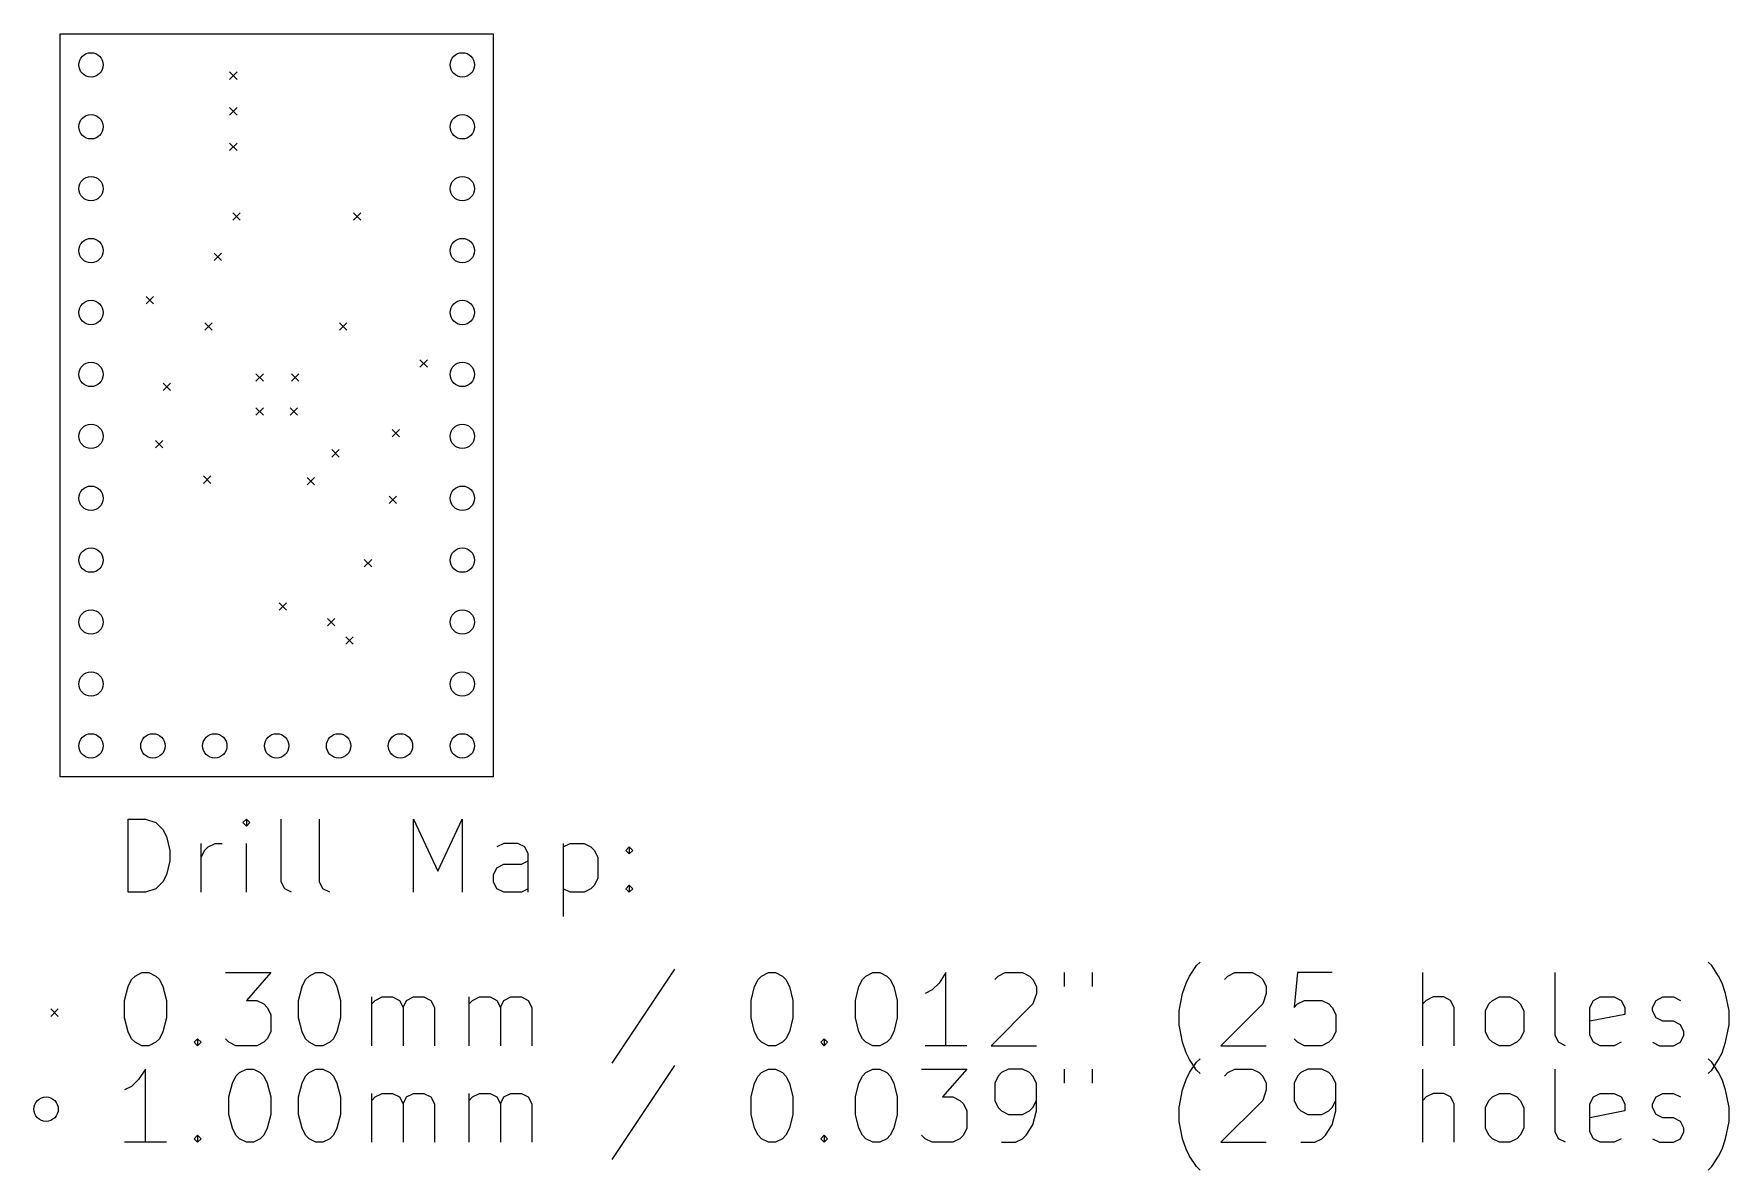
# Model space of a CAD drawing. Extents: x 78.9 to 148.5, y -164.7 to -118.1.
import ezdxf

# ---------------------------------------------------------------- set-up
doc = ezdxf.new("R2010")
doc.units = 0
doc.layers.add('BLACK', color=7, linetype='CONTINUOUS')

msp = doc.modelspace()

# ---------------------------------------------------------------- linework, layer by layer
at = {"layer": 'BLACK', "linetype": 'CONTINUOUS'}
for p, q in [((80.01, -148.59), (80.01, -118.11)), ((80.01, -118.11), (97.79, -118.11)), ((97.79, -118.11), (97.79, -148.59)), ((86.9696, -119.672), (87.2744, -119.977)), ((87.2744, -119.672), (86.9696, -119.977)), ((86.9696, -121.133), (87.2744, -121.437)), ((87.2744, -121.133), (86.9696, -121.437)), ((86.9696, -122.593), (87.2744, -122.898)), ((87.2744, -122.593), (86.9696, -122.898)), ((87.0966, -125.451), (87.4014, -125.755)), ((87.4014, -125.451), (87.0966, -125.755)), ((92.0496, -125.451), (92.3544, -125.755)), ((92.3544, -125.451), (92.0496, -125.755)), ((86.3346, -127.102), (86.6394, -127.406)), ((86.6394, -127.102), (86.3346, -127.406)), ((83.5406, -128.88), (83.8454, -129.184)), ((83.8454, -128.88), (83.5406, -129.184)), ((85.9536, -129.959), (86.2584, -130.264)), ((86.2584, -129.959), (85.9536, -130.264)), ((91.4781, -129.959), (91.7829, -130.264)), ((91.7829, -129.959), (91.4781, -130.264)), ((94.7801, -131.483), (95.0849, -131.788)), ((95.0849, -131.483), (94.7801, -131.788)), ((88.0476, -132.053), (88.3524, -132.358)), ((88.3524, -132.053), (88.0476, -132.358)), ((89.5096, -132.055), (89.8144, -132.359)), ((89.8144, -132.055), (89.5096, -132.359)), ((84.2391, -132.436), (84.5439, -132.74)), ((84.5439, -132.436), (84.2391, -132.74)), ((88.0476, -133.453), (88.3524, -133.758)), ((88.3524, -133.453), (88.0476, -133.758)), ((89.4476, -133.453), (89.7524, -133.758)), ((89.7524, -133.453), (89.4476, -133.758)), ((83.9216, -134.785), (84.2264, -135.09)), ((84.2264, -134.785), (83.9216, -135.09)), ((93.6371, -134.341), (93.9419, -134.645)), ((93.9419, -134.341), (93.6371, -134.645)), ((91.1606, -135.166), (91.4654, -135.471)), ((91.4654, -135.166), (91.1606, -135.471)), ((85.8901, -136.246), (86.1949, -136.55)), ((86.1949, -136.246), (85.8901, -136.55)), ((90.1446, -136.309), (90.4494, -136.614)), ((90.4494, -136.309), (90.1446, -136.614)), ((93.5101, -137.071), (93.8149, -137.376)), ((93.8149, -137.071), (93.5101, -137.376)), ((92.4941, -139.675), (92.7989, -139.979)), ((92.7989, -139.675), (92.4941, -139.979)), ((88.9976, -141.453), (89.3024, -141.757)), ((89.3024, -141.453), (88.9976, -141.757)), ((90.9821, -142.088), (91.2869, -142.392)), ((91.2869, -142.088), (90.9821, -142.392)), ((91.7321, -142.85), (92.0369, -143.154)), ((92.0369, -142.85), (91.7321, -143.154)), ((97.79, -148.59), (80.01, -148.59)), ((82.7993, -153.322), (82.7993, -150.322)), ((82.7993, -150.322), (83.5136, -150.322)), ((83.5136, -150.322), (83.9421, -150.465)), ((83.9421, -150.465), (84.2279, -150.751)), ((84.2279, -150.751), (84.3707, -151.036)), ((87.6564, -150.322), (87.5136, -150.465)), ((87.5136, -150.465), (87.6564, -150.608)), ((87.7993, -150.465), (87.6564, -150.322)), ((87.6564, -150.322), (87.6564, -150.608)), ((87.6564, -150.608), (87.7993, -150.465)), ((89.085, -152.894), (89.085, -150.322)), ((90.6564, -152.894), (90.6564, -150.322)), ((94.5136, -153.322), (94.5136, -150.322)), ((94.5136, -150.322), (95.5136, -152.465)), ((95.5136, -152.465), (96.5136, -150.322)), ((96.5136, -150.322), (96.5136, -153.322)), ((84.3707, -151.036), (84.5136, -151.608)), ((84.5136, -151.608), (84.5136, -152.036)), ((85.7993, -153.322), (85.7993, -151.322)), ((85.7993, -151.894), (85.9421, -151.608)), ((85.9421, -151.608), (86.085, -151.465)), ((86.085, -151.465), (86.3707, -151.322)), ((86.3707, -151.322), (86.6564, -151.322)), ((87.6564, -153.322), (87.6564, -151.322)), ((98.2279, -151.322), (97.9421, -151.465)), ((98.7993, -151.322), (98.2279, -151.322)), ((99.085, -151.465), (98.7993, -151.322)), ((99.2279, -151.751), (99.085, -151.465)), ((100.656, -151.322), (100.656, -154.322)), ((100.656, -151.465), (100.942, -151.322)), ((100.942, -151.322), (101.514, -151.322)), ((101.514, -151.322), (101.799, -151.465)), ((101.799, -151.465), (101.942, -151.608)), ((101.942, -151.608), (102.085, -151.894)), ((103.228, -151.608), (103.371, -151.465)), ((103.371, -151.751), (103.228, -151.608)), ((103.371, -151.465), (103.514, -151.608)), ((103.371, -151.465), (103.371, -151.751)), ((103.514, -151.608), (103.371, -151.751)), ((84.5136, -152.036), (84.3707, -152.608)), ((97.7993, -152.608), (97.9421, -152.322)), ((97.9421, -152.322), (98.2279, -152.179)), ((98.2279, -152.179), (98.9421, -152.179)), ((98.9421, -152.179), (99.2279, -152.036)), ((99.2279, -153.322), (99.2279, -151.751)), ((102.085, -151.894), (102.085, -152.751)), ((84.2279, -152.894), (83.9421, -153.179)), ((84.3707, -152.608), (84.2279, -152.894)), ((89.2279, -153.179), (89.085, -152.894)), ((90.7993, -153.179), (90.6564, -152.894)), ((97.7993, -152.894), (97.7993, -152.608)), ((97.9421, -153.179), (97.7993, -152.894)), ((101.942, -153.036), (101.799, -153.179)), ((102.085, -152.751), (101.942, -153.036)), ((103.228, -153.179), (103.371, -153.036)), ((103.371, -153.036), (103.514, -153.179)), ((103.371, -153.036), (103.371, -153.322)), ((83.5136, -153.322), (82.7993, -153.322)), ((83.9421, -153.179), (83.5136, -153.322)), ((89.5136, -153.322), (89.2279, -153.179)), ((91.085, -153.322), (90.7993, -153.179)), ((98.2279, -153.322), (97.9421, -153.179)), ((98.9421, -153.322), (98.2279, -153.322)), ((99.2279, -153.179), (98.9421, -153.322)), ((100.942, -153.322), (100.656, -153.179)), ((101.514, -153.322), (100.942, -153.322)), ((101.799, -153.179), (101.514, -153.322)), ((103.371, -153.322), (103.228, -153.179)), ((103.514, -153.179), (103.371, -153.322)), ((105.228, -156.479), (102.656, -160.336)), ((126.371, -156.765), (126.656, -156.336)), ((126.656, -156.336), (126.799, -156.194)), ((147.799, -156.336), (147.656, -156.194)), ((148.085, -156.765), (147.799, -156.336)), ((82.6564, -157.765), (82.7993, -157.194)), ((82.7993, -157.194), (82.9421, -156.908)), ((82.9421, -156.908), (83.085, -156.765)), ((83.085, -156.765), (83.3707, -156.622)), ((83.3707, -156.622), (83.6564, -156.622)), ((83.6564, -156.622), (83.9421, -156.765)), ((83.9421, -156.765), (84.085, -156.908)), ((84.085, -156.908), (84.2279, -157.194)), ((84.2279, -157.194), (84.3707, -157.765)), ((86.7993, -156.622), (88.6564, -156.622)), ((88.6564, -156.622), (87.6564, -157.765)), ((89.7993, -157.765), (89.9421, -157.194)), ((89.9421, -157.194), (90.085, -156.908)), ((90.085, -156.908), (90.2279, -156.765)), ((90.2279, -156.765), (90.5136, -156.622)), ((90.5136, -156.622), (90.7993, -156.622)), ((90.7993, -156.622), (91.085, -156.765)), ((91.085, -156.765), (91.2279, -156.908)), ((91.2279, -156.908), (91.3707, -157.194)), ((91.3707, -157.194), (91.5136, -157.765)), ((108.371, -157.765), (108.514, -157.194)), ((108.514, -157.194), (108.656, -156.908)), ((108.656, -156.908), (108.799, -156.765)), ((108.799, -156.765), (109.085, -156.622)), ((109.085, -156.622), (109.371, -156.622)), ((109.371, -156.622), (109.656, -156.765)), ((109.656, -156.765), (109.799, -156.908)), ((109.799, -156.908), (109.942, -157.194)), ((109.942, -157.194), (110.085, -157.765)), ((112.656, -157.765), (112.799, -157.194)), ((112.799, -157.194), (112.942, -156.908)), ((112.942, -156.908), (113.085, -156.765)), ((113.085, -156.765), (113.371, -156.622)), ((113.371, -156.622), (113.656, -156.622)), ((113.656, -156.622), (113.942, -156.765)), ((113.942, -156.765), (114.085, -156.908)), ((114.085, -156.908), (114.228, -157.194)), ((114.228, -157.194), (114.371, -157.765)), ((116.085, -157.051), (115.799, -157.336)), ((116.371, -156.622), (116.085, -157.051)), ((116.371, -159.622), (116.371, -156.622)), ((118.371, -156.908), (118.514, -156.765)), ((118.514, -156.765), (118.799, -156.622)), ((118.799, -156.622), (119.514, -156.622)), ((119.514, -156.622), (119.799, -156.765)), ((119.799, -156.765), (119.942, -156.908)), ((119.942, -156.908), (120.085, -157.194)), ((120.085, -157.194), (120.085, -157.479)), ((121.228, -156.622), (121.228, -157.194)), ((122.371, -156.622), (122.371, -157.194)), ((126.085, -157.479), (126.228, -157.051)), ((126.228, -157.051), (126.371, -156.765)), ((127.799, -156.908), (127.942, -156.765)), ((127.942, -156.765), (128.228, -156.622)), ((128.228, -156.622), (128.942, -156.622)), ((128.942, -156.622), (129.228, -156.765)), ((129.228, -156.765), (129.371, -156.908)), ((129.371, -156.908), (129.514, -157.194)), ((129.514, -157.194), (129.514, -157.479)), ((130.799, -156.622), (130.656, -158.051)), ((132.228, -156.622), (130.799, -156.622)), ((135.942, -159.622), (135.942, -156.622)), ((141.371, -159.194), (141.371, -156.622)), ((148.228, -157.051), (148.085, -156.765)), ((148.371, -157.479), (148.228, -157.051)), ((82.6564, -158.479), (82.6564, -157.765)), ((84.3707, -157.765), (84.3707, -158.479)), ((87.6564, -157.765), (88.085, -157.765)), ((88.085, -157.765), (88.3707, -157.908)), ((88.3707, -157.908), (88.5136, -158.051)), ((89.7993, -158.479), (89.7993, -157.765)), ((91.5136, -157.765), (91.5136, -158.479)), ((92.7993, -159.622), (92.7993, -157.622)), ((92.7993, -157.908), (92.9421, -157.765)), ((92.9421, -157.765), (93.2279, -157.622)), ((93.2279, -157.622), (93.6564, -157.622)), ((93.6564, -157.622), (93.9421, -157.765)), ((93.9421, -157.765), (94.085, -158.051)), ((94.085, -158.051), (94.2279, -157.765)), ((94.2279, -157.765), (94.5136, -157.622)), ((94.5136, -157.622), (94.9421, -157.622)), ((94.9421, -157.622), (95.2279, -157.765)), ((95.2279, -157.765), (95.3707, -158.051)), ((96.7993, -159.622), (96.7993, -157.622)), ((96.7993, -157.908), (96.9421, -157.765)), ((96.9421, -157.765), (97.2279, -157.622)), ((97.2279, -157.622), (97.6564, -157.622)), ((97.6564, -157.622), (97.9421, -157.765)), ((97.9421, -157.765), (98.085, -158.051)), ((98.085, -158.051), (98.2279, -157.765)), ((98.2279, -157.765), (98.5136, -157.622)), ((98.5136, -157.622), (98.9421, -157.622)), ((98.9421, -157.622), (99.2279, -157.765)), ((99.2279, -157.765), (99.3707, -158.051)), ((108.371, -158.479), (108.371, -157.765)), ((110.085, -157.765), (110.085, -158.479)), ((112.656, -158.479), (112.656, -157.765)), ((114.371, -157.765), (114.371, -158.479)), ((115.799, -157.336), (115.514, -157.479)), ((119.942, -157.908), (118.228, -159.622)), ((120.085, -157.479), (119.942, -157.908)), ((125.942, -158.194), (126.085, -157.479)), ((129.371, -157.908), (127.656, -159.622)), ((129.514, -157.479), (129.371, -157.908)), ((130.656, -158.051), (130.799, -157.908)), ((130.799, -157.908), (131.085, -157.765)), ((131.085, -157.765), (131.799, -157.765)), ((131.799, -157.765), (132.085, -157.908)), ((132.085, -157.908), (132.228, -158.051)), ((136.085, -157.765), (135.942, -157.908)), ((136.371, -157.622), (136.085, -157.765)), ((136.799, -157.622), (136.371, -157.622)), ((137.085, -157.765), (136.799, -157.622)), ((137.228, -158.051), (137.085, -157.765)), ((138.514, -158.194), (138.656, -157.908)), ((138.656, -157.908), (138.799, -157.765)), ((138.799, -157.765), (139.085, -157.622)), ((139.085, -157.622), (139.514, -157.622)), ((139.514, -157.622), (139.799, -157.765)), ((139.799, -157.765), (139.942, -157.908)), ((139.942, -157.908), (140.085, -158.194)), ((142.799, -158.051), (142.942, -157.765)), ((142.942, -157.765), (143.228, -157.622)), ((143.228, -157.622), (143.799, -157.622)), ((143.799, -157.622), (144.085, -157.765)), ((144.085, -157.765), (144.228, -158.051)), ((145.371, -158.051), (145.514, -157.765)), ((145.514, -157.765), (145.799, -157.622)), ((145.799, -157.622), (146.228, -157.622)), ((146.228, -157.622), (146.514, -157.765)), ((148.514, -158.194), (148.371, -157.479)), ((79.6302, -158.113), (79.935, -158.417)), ((79.935, -158.113), (79.6302, -158.417)), ((82.7993, -159.051), (82.6564, -158.479)), ((84.3707, -158.479), (84.2279, -159.051)), ((88.5136, -158.051), (88.6564, -158.336)), ((88.6564, -158.336), (88.6564, -159.051)), ((89.9421, -159.051), (89.7993, -158.479)), ((91.5136, -158.479), (91.3707, -159.051)), ((94.085, -158.051), (94.085, -159.622)), ((95.3707, -158.051), (95.3707, -159.622)), ((98.085, -158.051), (98.085, -159.622)), ((99.3707, -158.051), (99.3707, -159.622)), ((108.514, -159.051), (108.371, -158.479)), ((110.085, -158.479), (109.942, -159.051)), ((112.799, -159.051), (112.656, -158.479)), ((114.371, -158.479), (114.228, -159.051)), ((125.942, -158.765), (125.942, -158.194)), ((132.228, -158.051), (132.371, -158.336)), ((132.371, -158.336), (132.371, -159.051)), ((137.228, -159.622), (137.228, -158.051)), ((138.514, -159.051), (138.514, -158.194)), ((140.085, -158.194), (140.085, -159.051)), ((142.799, -159.194), (142.799, -158.051)), ((144.228, -158.336), (142.799, -158.622)), ((144.228, -158.051), (144.228, -158.336)), ((145.371, -158.194), (145.371, -158.051)), ((145.514, -158.479), (145.371, -158.194)), ((145.799, -158.622), (145.514, -158.479)), ((146.228, -158.622), (145.799, -158.622)), ((146.514, -158.765), (146.228, -158.622)), ((148.514, -158.765), (148.514, -158.194)), ((82.9421, -159.336), (82.7993, -159.051)), ((84.2279, -159.051), (84.085, -159.336)), ((88.6564, -159.051), (88.5136, -159.336)), ((90.085, -159.336), (89.9421, -159.051)), ((91.3707, -159.051), (91.2279, -159.336)), ((108.656, -159.336), (108.514, -159.051)), ((109.942, -159.051), (109.799, -159.336)), ((112.942, -159.336), (112.799, -159.051)), ((114.228, -159.051), (114.085, -159.336)), ((126.085, -159.479), (125.942, -158.765)), ((132.371, -159.051), (132.228, -159.336)), ((138.656, -159.336), (138.514, -159.051)), ((140.085, -159.051), (139.942, -159.336)), ((141.514, -159.479), (141.371, -159.194)), ((142.942, -159.479), (142.799, -159.194)), ((146.656, -159.051), (146.514, -158.765)), ((146.514, -159.479), (146.656, -159.194)), ((146.656, -159.194), (146.656, -159.051)), ((148.371, -159.479), (148.514, -158.765)), ((83.085, -159.479), (82.9421, -159.336)), ((83.3707, -159.622), (83.085, -159.479)), ((83.6564, -159.622), (83.3707, -159.622)), ((83.9421, -159.479), (83.6564, -159.622)), ((84.085, -159.336), (83.9421, -159.479)), ((85.5136, -159.479), (85.6564, -159.336)), ((85.6564, -159.622), (85.5136, -159.479)), ((85.6564, -159.336), (85.7993, -159.479)), ((85.6564, -159.336), (85.6564, -159.622)), ((85.7993, -159.479), (85.6564, -159.622)), ((86.9421, -159.479), (86.7993, -159.336)), ((87.2279, -159.622), (86.9421, -159.479)), ((88.085, -159.622), (87.2279, -159.622)), ((88.3707, -159.479), (88.085, -159.622)), ((88.5136, -159.336), (88.3707, -159.479)), ((90.2279, -159.479), (90.085, -159.336)), ((90.5136, -159.622), (90.2279, -159.479)), ((90.7993, -159.622), (90.5136, -159.622)), ((91.085, -159.479), (90.7993, -159.622)), ((91.2279, -159.336), (91.085, -159.479)), ((108.799, -159.479), (108.656, -159.336)), ((109.085, -159.622), (108.799, -159.479)), ((109.371, -159.622), (109.085, -159.622)), ((109.656, -159.479), (109.371, -159.622)), ((109.799, -159.336), (109.656, -159.479)), ((111.228, -159.479), (111.371, -159.336)), ((111.371, -159.622), (111.228, -159.479)), ((111.371, -159.336), (111.514, -159.479)), ((111.371, -159.336), (111.371, -159.622)), ((111.514, -159.479), (111.371, -159.622)), ((113.085, -159.479), (112.942, -159.336)), ((113.371, -159.622), (113.085, -159.479)), ((113.656, -159.622), (113.371, -159.622)), ((113.942, -159.479), (113.656, -159.622)), ((114.085, -159.336), (113.942, -159.479)), ((117.228, -159.622), (115.514, -159.622)), ((118.228, -159.622), (120.085, -159.622)), ((126.228, -159.908), (126.085, -159.479)), ((126.371, -160.194), (126.228, -159.908)), ((127.656, -159.622), (129.514, -159.622)), ((130.799, -159.479), (130.656, -159.336)), ((131.085, -159.622), (130.799, -159.479)), ((131.799, -159.622), (131.085, -159.622)), ((132.085, -159.479), (131.799, -159.622)), ((132.228, -159.336), (132.085, -159.479)), ((138.799, -159.479), (138.656, -159.336)), ((139.085, -159.622), (138.799, -159.479)), ((139.514, -159.622), (139.085, -159.622)), ((139.799, -159.479), (139.514, -159.622)), ((139.942, -159.336), (139.799, -159.479)), ((141.799, -159.622), (141.514, -159.479)), ((143.228, -159.622), (142.942, -159.479)), ((143.799, -159.622), (143.228, -159.622)), ((144.085, -159.479), (143.799, -159.622)), ((145.371, -159.479), (145.656, -159.622)), ((145.656, -159.622), (146.228, -159.622)), ((146.228, -159.622), (146.514, -159.479)), ((148.085, -160.194), (148.228, -159.908)), ((148.228, -159.908), (148.371, -159.479)), ((83.5136, -160.582), (83.2279, -161.011)), ((83.5136, -163.582), (83.5136, -160.582)), ((87.2279, -160.868), (87.3707, -160.725)), ((87.3707, -160.725), (87.6564, -160.582)), ((87.6564, -160.582), (87.9421, -160.582)), ((87.9421, -160.582), (88.2279, -160.725)), ((88.2279, -160.725), (88.3707, -160.868)), ((90.085, -160.868), (90.2279, -160.725)), ((90.2279, -160.725), (90.5136, -160.582)), ((90.5136, -160.582), (90.7993, -160.582)), ((90.7993, -160.582), (91.085, -160.725)), ((91.085, -160.725), (91.2279, -160.868)), ((105.228, -160.439), (102.656, -164.296)), ((108.656, -160.868), (108.799, -160.725)), ((108.799, -160.725), (109.085, -160.582)), ((109.085, -160.582), (109.371, -160.582)), ((109.371, -160.582), (109.656, -160.725)), ((109.656, -160.725), (109.799, -160.868)), ((112.942, -160.868), (113.085, -160.725)), ((113.085, -160.725), (113.371, -160.582)), ((113.371, -160.582), (113.656, -160.582)), ((113.656, -160.582), (113.942, -160.725)), ((113.942, -160.725), (114.085, -160.868)), ((115.371, -160.582), (117.228, -160.582)), ((117.228, -160.582), (116.228, -161.725)), ((118.656, -160.725), (118.514, -160.868)), ((118.942, -160.582), (118.656, -160.725)), ((119.514, -160.582), (118.942, -160.582)), ((119.799, -160.725), (119.514, -160.582)), ((119.942, -160.868), (119.799, -160.725)), ((121.228, -160.582), (121.228, -161.154)), ((122.371, -160.582), (122.371, -161.154)), ((126.228, -161.011), (126.371, -160.725)), ((126.656, -160.622), (126.371, -160.194)), ((126.371, -160.725), (126.656, -160.296)), ((126.656, -160.296), (126.799, -160.154)), ((126.799, -160.765), (126.656, -160.622)), ((127.799, -160.868), (127.942, -160.725)), ((127.942, -160.725), (128.228, -160.582)), ((128.228, -160.582), (128.942, -160.582)), ((128.942, -160.582), (129.228, -160.725)), ((129.228, -160.725), (129.371, -160.868)), ((130.942, -160.725), (130.799, -160.868)), ((131.228, -160.582), (130.942, -160.725)), ((131.799, -160.582), (131.228, -160.582)), ((132.085, -160.725), (131.799, -160.582)), ((132.228, -160.868), (132.085, -160.725)), ((135.942, -163.582), (135.942, -160.582)), ((141.371, -163.154), (141.371, -160.582)), ((147.799, -160.296), (147.656, -160.154)), ((147.656, -160.765), (147.799, -160.622)), ((147.799, -160.622), (148.085, -160.194)), ((148.085, -160.725), (147.799, -160.296)), ((148.228, -161.011), (148.085, -160.725)), ((82.9421, -161.296), (82.6564, -161.439)), ((83.2279, -161.011), (82.9421, -161.296)), ((86.9421, -161.725), (87.085, -161.154)), ((87.085, -161.154), (87.2279, -160.868)), ((88.3707, -160.868), (88.5136, -161.154)), ((88.5136, -161.154), (88.6564, -161.725)), ((89.7993, -161.725), (89.9421, -161.154)), ((89.9421, -161.154), (90.085, -160.868)), ((91.2279, -160.868), (91.3707, -161.154)), ((91.3707, -161.154), (91.5136, -161.725)), ((108.371, -161.725), (108.514, -161.154)), ((108.514, -161.154), (108.656, -160.868)), ((109.799, -160.868), (109.942, -161.154)), ((109.942, -161.154), (110.085, -161.725)), ((112.656, -161.725), (112.799, -161.154)), ((112.799, -161.154), (112.942, -160.868)), ((114.085, -160.868), (114.228, -161.154)), ((114.228, -161.154), (114.371, -161.725)), ((118.514, -160.868), (118.371, -161.154)), ((118.371, -161.154), (118.371, -161.868)), ((120.085, -161.154), (119.942, -160.868)), ((120.085, -162.296), (120.085, -161.154)), ((126.085, -161.439), (126.228, -161.011)), ((129.371, -160.868), (129.514, -161.154)), ((129.514, -161.154), (129.514, -161.439)), ((130.799, -160.868), (130.656, -161.154)), ((130.656, -161.154), (130.656, -161.868)), ((132.371, -161.154), (132.228, -160.868)), ((132.371, -162.296), (132.371, -161.154)), ((148.371, -161.439), (148.228, -161.011)), ((86.9421, -162.439), (86.9421, -161.725)), ((88.6564, -161.725), (88.6564, -162.439)), ((89.7993, -162.439), (89.7993, -161.725)), ((91.5136, -161.725), (91.5136, -162.439)), ((92.7993, -163.582), (92.7993, -161.582)), ((92.7993, -161.868), (92.9421, -161.725)), ((92.9421, -161.725), (93.2279, -161.582)), ((93.2279, -161.582), (93.6564, -161.582)), ((93.6564, -161.582), (93.9421, -161.725)), ((93.9421, -161.725), (94.085, -162.011)), ((94.085, -162.011), (94.2279, -161.725)), ((94.085, -162.011), (94.085, -163.582)), ((94.2279, -161.725), (94.5136, -161.582)), ((94.5136, -161.582), (94.9421, -161.582)), ((94.9421, -161.582), (95.2279, -161.725)), ((95.2279, -161.725), (95.3707, -162.011)), ((95.3707, -162.011), (95.3707, -163.582)), ((96.7993, -163.582), (96.7993, -161.582)), ((96.7993, -161.868), (96.9421, -161.725)), ((96.9421, -161.725), (97.2279, -161.582)), ((97.2279, -161.582), (97.6564, -161.582)), ((97.6564, -161.582), (97.9421, -161.725)), ((97.9421, -161.725), (98.085, -162.011)), ((98.085, -162.011), (98.2279, -161.725)), ((98.085, -162.011), (98.085, -163.582)), ((98.2279, -161.725), (98.5136, -161.582)), ((98.5136, -161.582), (98.9421, -161.582)), ((98.9421, -161.582), (99.2279, -161.725)), ((99.2279, -161.725), (99.3707, -162.011)), ((99.3707, -162.011), (99.3707, -163.582)), ((108.371, -162.439), (108.371, -161.725)), ((110.085, -161.725), (110.085, -162.439)), ((112.656, -162.439), (112.656, -161.725)), ((114.371, -161.725), (114.371, -162.439)), ((116.228, -161.725), (116.656, -161.725)), ((116.656, -161.725), (116.942, -161.868)), ((116.942, -161.868), (117.085, -162.011)), ((117.085, -162.011), (117.228, -162.296)), ((118.371, -161.868), (118.514, -162.154)), ((119.942, -162.154), (120.085, -161.868)), ((125.942, -162.154), (126.085, -161.439)), ((129.371, -161.868), (127.656, -163.582)), ((129.514, -161.439), (129.371, -161.868)), ((130.656, -161.868), (130.799, -162.154)), ((132.228, -162.154), (132.371, -161.868)), ((136.085, -161.725), (135.942, -161.868)), ((136.371, -161.582), (136.085, -161.725)), ((136.799, -161.582), (136.371, -161.582)), ((137.085, -161.725), (136.799, -161.582)), ((137.228, -162.011), (137.085, -161.725)), ((137.228, -163.582), (137.228, -162.011)), ((138.514, -162.154), (138.656, -161.868)), ((138.656, -161.868), (138.799, -161.725)), ((138.799, -161.725), (139.085, -161.582)), ((139.085, -161.582), (139.514, -161.582)), ((139.514, -161.582), (139.799, -161.725)), ((139.799, -161.725), (139.942, -161.868)), ((139.942, -161.868), (140.085, -162.154)), ((142.799, -162.011), (142.942, -161.725)), ((142.799, -163.154), (142.799, -162.011)), ((142.942, -161.725), (143.228, -161.582)), ((143.228, -161.582), (143.799, -161.582)), ((143.799, -161.582), (144.085, -161.725)), ((144.085, -161.725), (144.228, -162.011)), ((144.228, -162.011), (144.228, -162.296)), ((145.371, -162.011), (145.514, -161.725)), ((145.371, -162.154), (145.371, -162.011)), ((145.514, -161.725), (145.799, -161.582)), ((145.799, -161.582), (146.228, -161.582)), ((146.228, -161.582), (146.514, -161.725)), ((148.514, -162.154), (148.371, -161.439)), ((87.085, -163.011), (86.9421, -162.439)), ((88.6564, -162.439), (88.5136, -163.011)), ((89.9421, -163.011), (89.7993, -162.439)), ((91.5136, -162.439), (91.3707, -163.011)), ((108.514, -163.011), (108.371, -162.439)), ((110.085, -162.439), (109.942, -163.011)), ((112.799, -163.011), (112.656, -162.439)), ((114.371, -162.439), (114.228, -163.011)), ((117.228, -162.296), (117.228, -163.011)), ((118.514, -162.154), (118.656, -162.296)), ((118.656, -162.296), (118.942, -162.439)), ((118.942, -162.439), (119.514, -162.439)), ((119.514, -162.439), (119.799, -162.296)), ((119.799, -162.296), (119.942, -162.154)), ((119.942, -162.868), (120.085, -162.296)), ((125.942, -162.725), (125.942, -162.154)), ((126.085, -163.439), (125.942, -162.725)), ((130.799, -162.154), (130.942, -162.296)), ((130.942, -162.296), (131.228, -162.439)), ((131.228, -162.439), (131.799, -162.439)), ((131.799, -162.439), (132.085, -162.296)), ((132.085, -162.296), (132.228, -162.154)), ((132.228, -162.868), (132.371, -162.296)), ((138.514, -163.011), (138.514, -162.154)), ((140.085, -162.154), (140.085, -163.011)), ((144.228, -162.296), (142.799, -162.582)), ((145.514, -162.439), (145.371, -162.154)), ((145.799, -162.582), (145.514, -162.439)), ((146.228, -162.582), (145.799, -162.582)), ((146.514, -162.725), (146.228, -162.582)), ((146.656, -163.011), (146.514, -162.725)), ((148.371, -163.439), (148.514, -162.725)), ((148.514, -162.725), (148.514, -162.154)), ((85.5136, -163.439), (85.6564, -163.296)), ((85.6564, -163.582), (85.5136, -163.439)), ((85.6564, -163.296), (85.7993, -163.439)), ((85.6564, -163.296), (85.6564, -163.582)), ((85.7993, -163.439), (85.6564, -163.582)), ((87.2279, -163.296), (87.085, -163.011)), ((87.3707, -163.439), (87.2279, -163.296)), ((87.6564, -163.582), (87.3707, -163.439)), ((88.2279, -163.439), (87.9421, -163.582)), ((88.3707, -163.296), (88.2279, -163.439)), ((88.5136, -163.011), (88.3707, -163.296)), ((90.085, -163.296), (89.9421, -163.011)), ((90.2279, -163.439), (90.085, -163.296)), ((90.5136, -163.582), (90.2279, -163.439)), ((91.085, -163.439), (90.7993, -163.582)), ((91.2279, -163.296), (91.085, -163.439)), ((91.3707, -163.011), (91.2279, -163.296)), ((108.656, -163.296), (108.514, -163.011)), ((108.799, -163.439), (108.656, -163.296)), ((109.085, -163.582), (108.799, -163.439)), ((109.656, -163.439), (109.371, -163.582)), ((109.799, -163.296), (109.656, -163.439)), ((109.942, -163.011), (109.799, -163.296)), ((111.228, -163.439), (111.371, -163.296)), ((111.371, -163.582), (111.228, -163.439)), ((111.371, -163.296), (111.514, -163.439)), ((111.371, -163.296), (111.371, -163.582)), ((111.514, -163.439), (111.371, -163.582)), ((112.942, -163.296), (112.799, -163.011)), ((113.085, -163.439), (112.942, -163.296)), ((113.371, -163.582), (113.085, -163.439)), ((113.942, -163.439), (113.656, -163.582)), ((114.085, -163.296), (113.942, -163.439)), ((114.228, -163.011), (114.085, -163.296)), ((115.514, -163.439), (115.371, -163.296)), ((115.799, -163.582), (115.514, -163.439)), ((116.942, -163.439), (116.656, -163.582)), ((117.085, -163.296), (116.942, -163.439)), ((117.228, -163.011), (117.085, -163.296)), ((119.228, -163.582), (119.514, -163.439)), ((119.514, -163.439), (119.656, -163.296)), ((119.656, -163.296), (119.942, -162.868)), ((126.228, -163.868), (126.085, -163.439)), ((131.514, -163.582), (131.799, -163.439)), ((131.799, -163.439), (131.942, -163.296)), ((131.942, -163.296), (132.228, -162.868)), ((138.656, -163.296), (138.514, -163.011)), ((138.799, -163.439), (138.656, -163.296)), ((139.085, -163.582), (138.799, -163.439)), ((139.799, -163.439), (139.514, -163.582)), ((139.942, -163.296), (139.799, -163.439)), ((140.085, -163.011), (139.942, -163.296)), ((141.514, -163.439), (141.371, -163.154)), ((141.799, -163.582), (141.514, -163.439)), ((142.942, -163.439), (142.799, -163.154)), ((143.228, -163.582), (142.942, -163.439)), ((144.085, -163.439), (143.799, -163.582)), ((145.371, -163.439), (145.656, -163.582)), ((146.228, -163.582), (146.514, -163.439)), ((146.514, -163.439), (146.656, -163.154)), ((146.656, -163.154), (146.656, -163.011)), ((148.228, -163.868), (148.371, -163.439)), ((84.3707, -163.582), (82.6564, -163.582)), ((87.9421, -163.582), (87.6564, -163.582)), ((90.7993, -163.582), (90.5136, -163.582)), ((109.371, -163.582), (109.085, -163.582)), ((113.656, -163.582), (113.371, -163.582)), ((116.656, -163.582), (115.799, -163.582)), ((118.656, -163.582), (119.228, -163.582)), ((126.371, -164.154), (126.228, -163.868)), ((126.656, -164.582), (126.371, -164.154)), ((127.656, -163.582), (129.514, -163.582)), ((130.942, -163.582), (131.514, -163.582)), ((139.514, -163.582), (139.085, -163.582)), ((143.799, -163.582), (143.228, -163.582)), ((145.656, -163.582), (146.228, -163.582)), ((147.799, -164.582), (148.085, -164.154)), ((148.085, -164.154), (148.228, -163.868)), ((126.799, -164.725), (126.656, -164.582)), ((147.656, -164.725), (147.799, -164.582))]:
    msp.add_line(p, q, dxfattribs=at)
at = {"layer": 'BLACK'}
for centre in [(81.28, -119.38), (96.52, -119.38), (81.28, -121.92), (96.52, -121.92), (81.28, -124.46), (96.52, -124.46), (81.28, -127), (96.52, -127), (81.28, -129.54), (96.52, -129.54), (81.28, -132.08), (96.52, -132.08), (81.28, -134.62), (96.52, -134.62), (81.28, -137.16), (96.52, -137.16), (81.28, -139.7), (96.52, -139.7), (81.28, -142.24), (96.52, -142.24), (81.28, -144.78), (96.52, -144.78), (81.28, -147.32), (83.82, -147.32), (86.36, -147.32), (88.9, -147.32), (91.44, -147.32), (93.98, -147.32), (96.52, -147.32), (79.435, -162.225)]:
    msp.add_circle(centre, 0.5, dxfattribs=at)

doc.saveas('drawing.dxf')
